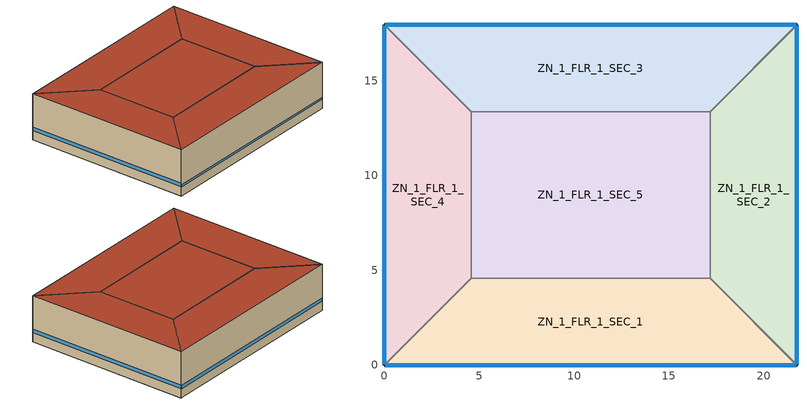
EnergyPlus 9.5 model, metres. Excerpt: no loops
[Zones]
ZN_1_FLR_1_SEC_1
 floor ground (ASHRAE 90.1-2004_Sec 5.5-3ab_Unheated_Ext-slab): 4.57,4.57 17.19,4.57 21.76,0 0,0 z0
 wall outside (ASHRAE 90.1-2004_Sec 5.5-3ab_Steel-Framed_Ext-wall): 0,0 21.76,0 z0:5.01
 wall to ZN_1_FLR_1_SEC_2 (ASHRAE 90.1-2004_Sec 5.5-3ab_Interior Wall_Int-Wall): 21.76,0 17.19,4.57 z0:5.01
 wall to ZN_1_FLR_1_SEC_5 (ASHRAE 90.1-2004_Sec 5.5-3ab_Interior Wall_Int-Wall): 17.19,4.57 4.57,4.57 z0:5.01
 wall to ZN_1_FLR_1_SEC_4 (ASHRAE 90.1-2004_Sec 5.5-3ab_Interior Wall_Int-Wall): 4.57,4.57 0,0 z0:5.01
 window (ASHRAE 90.1-2004_Sec 5.5-3ab_0_0.1_fixed_north_window): 0.05,0 21.71,0 z1:1.18
 roof outside (ASHRAE 90.1-2004_Sec 5.5-3ab_IEAD_Roof): 0,0 21.76,0 17.19,4.57 4.57,4.57 z5.01
ZN_1_FLR_1_SEC_2
 floor ground (ASHRAE 90.1-2004_Sec 5.5-3ab_Unheated_Ext-slab): 17.19,4.57 17.19,13.37 21.76,17.93 21.76,0 z0
 wall outside (ASHRAE 90.1-2004_Sec 5.5-3ab_Steel-Framed_Ext-wall): 21.76,0 21.76,17.93 z0:5.01
 wall to ZN_1_FLR_1_SEC_3 (ASHRAE 90.1-2004_Sec 5.5-3ab_Interior Wall_Int-Wall): 21.76,17.93 17.19,13.37 z0:5.01
 wall to ZN_1_FLR_1_SEC_5 (ASHRAE 90.1-2004_Sec 5.5-3ab_Interior Wall_Int-Wall): 17.19,13.37 17.19,4.57 z0:5.01
 window (ASHRAE 90.1-2004_Sec 5.5-3ab_0_0.1_fixed_west_window): 21.76,0.05 21.76,17.89 z1:1.36
 roof outside (ASHRAE 90.1-2004_Sec 5.5-3ab_IEAD_Roof): 21.76,0 21.76,17.93 17.19,13.37 17.19,4.57 z5.01
ZN_1_FLR_1_SEC_3
 floor ground (ASHRAE 90.1-2004_Sec 5.5-3ab_Unheated_Ext-slab): 0,17.93 21.76,17.93 17.19,13.36 4.57,13.36 z0
 wall outside (ASHRAE 90.1-2004_Sec 5.5-3ab_Steel-Framed_Ext-wall): 21.76,17.93 0,17.93 z0:5.01
 wall to ZN_1_FLR_1_SEC_5 (ASHRAE 90.1-2004_Sec 5.5-3ab_Interior Wall_Int-Wall): 4.57,13.36 17.19,13.36 z0:5.01
 wall to ZN_1_FLR_1_SEC_4 (ASHRAE 90.1-2004_Sec 5.5-3ab_Interior Wall_Int-Wall): 0,17.93 4.57,13.36 z0:5.01
 window (ASHRAE 90.1-2004_Sec 5.5-3ab_0_0.1_fixed_south_window): 21.71,17.93 0.05,17.93 z1:1.36
 roof outside (ASHRAE 90.1-2004_Sec 5.5-3ab_IEAD_Roof): 4.57,13.36 17.19,13.36 21.76,17.93 0,17.93 z5.01
ZN_1_FLR_1_SEC_4
 floor ground (ASHRAE 90.1-2004_Sec 5.5-3ab_Unheated_Ext-slab): 0,17.93 4.57,13.37 4.57,4.57 0,0 z0
 wall outside (ASHRAE 90.1-2004_Sec 5.5-3ab_Steel-Framed_Ext-wall): 0,17.93 0,0 z0:5.01
 wall to ZN_1_FLR_1_SEC_5 (ASHRAE 90.1-2004_Sec 5.5-3ab_Interior Wall_Int-Wall): 4.57,4.57 4.57,13.37 z0:5.01
 window (ASHRAE 90.1-2004_Sec 5.5-3ab_0_0.1_fixed_east_window): 0,17.89 0,0.05 z1:1.36
 roof outside (ASHRAE 90.1-2004_Sec 5.5-3ab_IEAD_Roof): 0,0 4.57,4.57 4.57,13.37 0,17.93 z5.01
ZN_1_FLR_1_SEC_5
 floor ground (ASHRAE 90.1-2004_Sec 5.5-3ab_Unheated_Ext-slab): 4.57,13.37 17.19,13.37 17.19,4.57 4.57,4.57 z0
 roof outside (ASHRAE 90.1-2004_Sec 5.5-3ab_IEAD_Roof): 4.57,4.57 17.19,4.57 17.19,13.37 4.57,13.37 z5.01
[Building]
AutoBuilt Model: All: North Axis {deg}=203.014; Terrain=City; Loads Convergence Tolerance Value {W}=0.04; Temperature Convergence Tolerance Value {deltaC}=0.2; Solar Distribution=FullInteriorAndExterior; Maximum Number of Warmup Days=25; Minimum Number of Warmup Days=6
[Site:Location]
OKLAHOMA_CITY_OK_USA TMY2-13967: Latitude {deg}=35.4; Longitude {deg}=-97.6; Time Zone {hr}=-6; Elevation {m}=397
[SizingPeriod:DesignDay] Day of Month=21; Humidity Condition Type=Wetbulb; Barometric Pressure {Pa}=96645.77; Rain Indicator=No; Snow Indicator=No; Daylight Saving Time Indicator=No; Solar Model Indicator=ASHRAEClearSky
Name | Month | Day Type | Maximum Dry-Bulb Temperature {C} | Daily Dry-Bulb Temperature Range {deltaC} | Wetbulb or DewPoint at Maximum Dry-Bulb {C} | Wind Speed {m/s} | Wind Direction {deg} | Sky Clearness
OKLAHOMA_CITY_OK_USA Heating 99.6% Conditions | 1 | WinterDesignDay | -12.6 | 0 | -12.6 | 6.9 | 360 | 0
OKLAHOMA_CITY_OK_USA Cooling .4% Conditions WB=>MDB | 7 | SummerDesignDay | 32.8 | 11.7 | 24.9 | 0 | 0 | 1
[Site:GroundTemperature:BuildingSurface]
20.03, 20.05, 20.08, 20.1, 20.18, 20.23, 20.22, 20.19, 20.26, 20.25, 20.23, 20.2
[Site:WaterMainsTemperature]
Calculation Method=CORRELATION; Annual Average Outdoor Air Temperature {C}=15.03; Maximum Difference In Monthly Average Outdoor Air Temperatures {deltaC}=28.2
[WindowMaterial:Glazing] Optical Data Type=SpectralAverage; Thickness {m}=0.003; Infrared Transmittance at Normal Incidence=0; Front Side Infrared Hemispherical Emissivity=0.85; Back Side Infrared Hemispherical Emissivity=0.85
Name | Solar Transmittance at Normal Incidence | Front Side Solar Reflectance at Normal Incidence | Back Side Solar Reflectance at Normal Incidence | Visible Transmittance at Normal Incidence | Front Side Visible Reflectance at Normal Incidence | Back Side Visible Reflectance at Normal Incidence | Conductivity {W/m-K}
Theoretical Glass [23] | 0.5531 | 0.3969 | 0.3969 | 0.6041 | 0.3459 | 0.3459 | 2.3904
Theoretical Glass [24] | 0.6483 | 0.3017 | 0.3017 | 0.7094 | 0.2406 | 0.2406 | 2.4179
[WindowMaterial:Gas]
AIR 6MM: Gas Type=Air; Thickness {m}=0.0063
[Material] Thermal Absorptance=0.9
Name | Roughness | Thickness {m} | Conductivity {W/m-K} | Density {kg/m3} | Specific Heat {J/kg-K} | Solar Absorptance | Visible Absorptance
Roof Membrane | VeryRough | 0.0095 | 0.16 | 1121.29 | 1460 | 0.7 | 0.7
Roof Insulation | MediumRough | 0.125 | 0.049 | 265 | 836.8 | 0.7 | 0.7
Metal Decking | MediumSmooth | 0.0015 | 45.006 | 7680 | 418.4 | 0.7 | 0.3
GP01 1/2 GYPSUM | Smooth | 0.0127 | 0.16 | 800 | 1090 | 0.7 | 0.5
Wall Insulation [2] | MediumRough | 0.0376 | 0.045 | 265 | 836.8 | 0.7 | 0.7
1/2IN Gypsum | Smooth | 0.0127 | 0.16 | 784.9 | 830 | 0.92 | 0.92
MAT-CC05 8 HW CONCRETE | Rough | 0.2032 | 1.311 | 2240 | 836.8 | 0.7 | 0.7
Std Wood 6inch | MediumSmooth | 0.15 | 0.12 | 540 | 1210 | 0.7 | 0.7
[Material:NoMass] Thermal Absorptance=0.9; Solar Absorptance=0.7
Name | Roughness | Thermal Resistance {m2-K/W} | Visible Absorptance
MAT-SHEATH | Rough | 0.3626 | 0.7
CP02 CARPET PAD | VeryRough | 0.2165 | 0.8
[Construction]
InteriorFurnishings: Std Wood 6inch
ASHRAE 90.1-2004_Sec 5.5-3ab_0_0.1_fixed_south_window; ASHRAE 90.1-2004_Sec 5.5-3ab_0_0.1_fixed_east_window; ASHRAE 90.1-2004_Sec 5.5-3ab_0_0.1_fixed_west_window: Theoretical Glass [23], AIR 6MM, Theoretical Glass [23]
ASHRAE 90.1-2004_Sec 5.5-3ab_0_0.1_fixed_north_window: Theoretical Glass [24], AIR 6MM, Theoretical Glass [24]
ASHRAE 90.1-2004_Sec 5.5-3ab_IEAD_Roof: Roof Membrane, Roof Insulation, Metal Decking
ASHRAE 90.1-2004_Sec 5.5-3ab_Interior Wall_Int-Wall: GP01 1/2 GYPSUM, GP01 1/2 GYPSUM
ASHRAE 90.1-2004_Sec 5.5-3ab_Steel-Framed_Ext-wall: MAT-SHEATH, Wall Insulation [2], 1/2IN Gypsum
ASHRAE 90.1-2004_Sec 5.5-3ab_Unheated_Ext-slab: MAT-CC05 8 HW CONCRETE, CP02 CARPET PAD
[ComponentCost:LineItem]
Name | Line Item Type | Item | Cost per Area {$/m2} | Cost per Unit of Output Capacity {$/kW}
Interior Furnishings | Construction | InteriorFurnishings | 1
south:ASHRAE 90.1-2004_Sec 5.5-3ab_0_0.1_fixed_south_window | CONSTRUCTION | ASHRAE 90.1-2004_Sec 5.5-3ab_0_0.1_fixed_south_window | 193.81
east:ASHRAE 90.1-2004_Sec 5.5-3ab_0_0.1_fixed_east_window | CONSTRUCTION | ASHRAE 90.1-2004_Sec 5.5-3ab_0_0.1_fixed_east_window | 193.81
north:ASHRAE 90.1-2004_Sec 5.5-3ab_0_0.1_fixed_north_window | CONSTRUCTION | ASHRAE 90.1-2004_Sec 5.5-3ab_0_0.1_fixed_north_window | 191.81
west:ASHRAE 90.1-2004_Sec 5.5-3ab_0_0.1_fixed_west_window | CONSTRUCTION | ASHRAE 90.1-2004_Sec 5.5-3ab_0_0.1_fixed_west_window | 193.81
roofs:ASHRAE 90.1-2004_Sec 5.5-3ab_IEAD_Roof | CONSTRUCTION | ASHRAE 90.1-2004_Sec 5.5-3ab_IEAD_Roof | 26.58
int-walls:ASHRAE 90.1-2004_Sec 5.5-3ab_Interior Wall_Int-Wall | CONSTRUCTION | ASHRAE 90.1-2004_Sec 5.5-3ab_Interior Wall_Int-Wall | 1
ext-walls:ASHRAE 90.1-2004_Sec 5.5-3ab_Steel-Framed_Ext-wall | CONSTRUCTION | ASHRAE 90.1-2004_Sec 5.5-3ab_Steel-Framed_Ext-wall | 39.26
ext-slab:ASHRAE 90.1-2004_Sec 5.5-3ab_Unheated_Ext-slab | CONSTRUCTION | ASHRAE 90.1-2004_Sec 5.5-3ab_Unheated_Ext-slab | 24.86
PV:ZN_1_FLR_1_SEC_1_Ceiling | Generator:Photovoltaic | PV:ZN_1_FLR_1_SEC_1_Ceiling |  | 9000
PV:ZN_1_FLR_1_SEC_2_Ceiling | Generator:Photovoltaic | PV:ZN_1_FLR_1_SEC_2_Ceiling |  | 9000
PV:ZN_1_FLR_1_SEC_3_Ceiling | Generator:Photovoltaic | PV:ZN_1_FLR_1_SEC_3_Ceiling |  | 9000
PV:ZN_1_FLR_1_SEC_4_Ceiling | Generator:Photovoltaic | PV:ZN_1_FLR_1_SEC_4_Ceiling |  | 9000
PV:ZN_1_FLR_1_SEC_5_Ceiling | Generator:Photovoltaic | PV:ZN_1_FLR_1_SEC_5_Ceiling |  | 9000
[Zone] Type=1; Multiplier=1; Ceiling Height {m}=5.0088; Floor Area {m2}=autocalculate; Part of Total Floor Area=YES
Name | Volume {m3}
ZN_1_FLR_1_SEC_1; ZN_1_FLR_1_SEC_3 | 393.3855
ZN_1_FLR_1_SEC_2; ZN_1_FLR_1_SEC_4 | 305.9154
ZN_1_FLR_1_SEC_5 | 555.724
[InternalMass] Construction=InteriorFurnishings
Name | Zone or ZoneList | Surface Area {m2}
ZN_1_FLR_1_SEC_1_InternalMass_1 | ZN_1_FLR_1_SEC_1 | 157.0784
ZN_1_FLR_1_SEC_2_InternalMass_1 | ZN_1_FLR_1_SEC_2 | 122.1516
ZN_1_FLR_1_SEC_3_InternalMass_1 | ZN_1_FLR_1_SEC_3 | 157.0784
ZN_1_FLR_1_SEC_4_InternalMass_1 | ZN_1_FLR_1_SEC_4 | 122.1516
ZN_1_FLR_1_SEC_5_InternalMass_1 | ZN_1_FLR_1_SEC_5 | 221.8999
[ZoneInfiltration:DesignFlowRate] Schedule=INFIL_SCH; Design Flow Rate Calculation Method=flow/zone; Constant Term Coefficient=1; Temperature Term Coefficient=0; Velocity Term Coefficient=0; Velocity Squared Term Coefficient=0
Name | Zone or ZoneList | Design Flow Rate {m3/s}
ZN_1_FLR_1_SEC_1_Infiltration | ZN_1_FLR_1_SEC_1 | 0.0542
ZN_1_FLR_1_SEC_2_Infiltration | ZN_1_FLR_1_SEC_2 | 0.0435
ZN_1_FLR_1_SEC_3_Infiltration | ZN_1_FLR_1_SEC_3 | 0.0542
ZN_1_FLR_1_SEC_4_Infiltration | ZN_1_FLR_1_SEC_4 | 0.0435
ZN_1_FLR_1_SEC_5_Infiltration | ZN_1_FLR_1_SEC_5 | 0.0354
[People] Number of People Schedule=BLDG_OCC_SCH; Number of People Calculation Method=people; Fraction Radiant=0.3; Activity Level Schedule=ACTIVITY_SCH; Carbon Dioxide Generation Rate {m3/s-W}=3.82E-8; Mean Radiant Temperature Calculation Type=ZoneAveraged; Work Efficiency Schedule=WORK_EFF_SCH; Clothing Insulation Calculation Method=ClothingInsulationSchedule; Clothing Insulation Schedule=CLOTHING_SCH; Air Velocity Schedule=AIR_VELO_SCH; Thermal Comfort Model 1 Type=FANGER
Name | Zone or ZoneList | Number of People
ZN_1_FLR_1_SEC_1 | ZN_1_FLR_1_SEC_1 | 0.6039
ZN_1_FLR_1_SEC_2 | ZN_1_FLR_1_SEC_2 | 0.4696
ZN_1_FLR_1_SEC_3 | ZN_1_FLR_1_SEC_3 | 0.6039
ZN_1_FLR_1_SEC_4 | ZN_1_FLR_1_SEC_4 | 0.4696
ZN_1_FLR_1_SEC_5 | ZN_1_FLR_1_SEC_5 | 0.8531
[Lights] Schedule=BLDG_LIGHT_SCH; Design Level Calculation Method=LightingLevel; Return Air Fraction=0; Fraction Radiant=0.2; Fraction Visible=0.2; Fraction Replaceable=1
Name | Zone or ZoneList | Lighting Level {W}
ZN_1_FLR_1_SEC_1_Lights | ZN_1_FLR_1_SEC_1 | 1178.09
ZN_1_FLR_1_SEC_2_Lights | ZN_1_FLR_1_SEC_2 | 916.1373
ZN_1_FLR_1_SEC_3_Lights | ZN_1_FLR_1_SEC_3 | 1178.09
ZN_1_FLR_1_SEC_4_Lights | ZN_1_FLR_1_SEC_4 | 916.1373
ZN_1_FLR_1_SEC_5_Lights | ZN_1_FLR_1_SEC_5 | 1664.25
[ElectricEquipment] Schedule=BLDG_EQUIP_SCH; Design Level Calculation Method=EquipmentLevel; Fraction Latent=0; Fraction Radiant=0.5; Fraction Lost=0
Name | Zone or ZoneList | Design Level {W}
ZN_1_FLR_1_SEC_1_MiscPlug_Equip | ZN_1_FLR_1_SEC_1 | 465.9534
ZN_1_FLR_1_SEC_2_MiscPlug_Equip | ZN_1_FLR_1_SEC_2 | 362.3476
ZN_1_FLR_1_SEC_3_MiscPlug_Equip | ZN_1_FLR_1_SEC_3 | 465.9534
ZN_1_FLR_1_SEC_4_MiscPlug_Equip | ZN_1_FLR_1_SEC_4 | 362.3476
ZN_1_FLR_1_SEC_5_MiscPlug_Equip | ZN_1_FLR_1_SEC_5 | 658.2385
[GasEquipment] Schedule=BLDG_EQUIP_SCH; Design Level Calculation Method=EquipmentLevel; Fraction Latent=0; Fraction Radiant=0.2; Fraction Lost=0; Carbon Dioxide Generation Rate {m3/s-W}=0
Name | Zone or ZoneList | Design Level {W}
ZN_1_FLR_1_SEC_1_MiscGas_Equip | ZN_1_FLR_1_SEC_1 | 184.1006
ZN_1_FLR_1_SEC_2_MiscGas_Equip | ZN_1_FLR_1_SEC_2 | 143.1654
ZN_1_FLR_1_SEC_3_MiscGas_Equip | ZN_1_FLR_1_SEC_3 | 184.1006
ZN_1_FLR_1_SEC_4_MiscGas_Equip | ZN_1_FLR_1_SEC_4 | 143.1654
ZN_1_FLR_1_SEC_5_MiscGas_Equip | ZN_1_FLR_1_SEC_5 | 260.0734
[AvailabilityManager:NightCycle] Applicability Schedule=Always_On; Fan Schedule=HVACOperationSchd; Control Type=CycleOnAny; Thermostat Tolerance {deltaC}=1; Cycling Run Time Control Type=FixedRunTime; Cycling Run Time {s}=7200
ZN_1_FLR_1_SEC_1:Sys Availability Manager; ZN_1_FLR_1_SEC_2:Sys Availability Manager; ZN_1_FLR_1_SEC_3:Sys Availability Manager; ZN_1_FLR_1_SEC_4:Sys Availability Manager; ZN_1_FLR_1_SEC_5:Sys Availability Manager
[Exterior:FuelEquipment]
Equipment_SimpleRefrigeration: Fuel Use Type=Electricity; Schedule=ALWAYS_ON; Design Level {W}=507.234
[Exterior:Lights]
Exterior Facade Lighting: Schedule=ALWAYS_ON; Design Level {W}=130.2176; Control Option=AstronomicalClock
[UtilityCost:Tariff]
Name | Output Meter | Conversion Factor Choice | Season Schedule | Demand Window Length | Monthly Charge or Variable | Group
ReliantEnergy_PTB-LGS_LargeGeneral | Electricity:Facility | kWh | ReliantEnergySeasonSched | halfHour | 2936.2 | Comm Elect
ReliantEnergy_PTB-MGS_MiscGeneral | Electricity:Facility | kWh | ReliantEnergySeasonSched | halfHour | 18.82 | Comm Elect
TX_EIAMonthlyRateGas | NaturalGas:Facility | MCF |  |  | 0 | Comm Gas
[UtilityCost:Charge:Simple]
Name | Utility Cost Charge Simple | Tariff | Source Variable | Season | Category Variable | Cost per Unit Value or Variable
 | SummerFuelEnergyCharge | ReliantEnergy_PTB-LGS_LargeGeneral | totalEnergy | Summer | EnergyCharges | 0.0823
 | WinterFuelEnergyCharge | ReliantEnergy_PTB-LGS_LargeGeneral | totalEnergy | Winter | EnergyCharges | 0.0485
 | TaxofEightPtTwoFivePercent | ReliantEnergy_PTB-LGS_LargeGeneral | SubTotal | Annual | Taxes | 0.0825
 | SummerFuelEnergyCharge | ReliantEnergy_PTB-MGS_MiscGeneral | totalEnergy | Summer | EnergyCharges | 0.0823
 | WinterFuelEnergyCharge | ReliantEnergy_PTB-MGS_MiscGeneral | totalEnergy | Winter | EnergyCharges | 0.0485
 | TaxofEightPtTwoFivePercent | ReliantEnergy_PTB-MGS_MiscGeneral | SubTotal | Annual | Taxes | 0.0825
 | MonthlyRateGasCharge | TX_EIAMonthlyRateGas | totalEnergy | Annual | EnergyCharges | TX_MonthlyGasRates
 | TaxofEightPtTwoFivePercent | TX_EIAMonthlyRateGas | SubTotal | Annual | Taxes | 0.0825
[UtilityCost:Charge:Block]
Name | Utility Cost Charge Block | Tariff | Source Variable | Season | Category Variable | Block Size Multiplier Value or Variable | Block Size 1 Value or Variable | Block 1 Cost per Unit Value or Variable | Block Size 2 Value or Variable | Block 2 Cost per Unit Value or Variable | Block Size 3 Value or Variable | Block 3 Cost per Unit Value or Variable
 | SummerBaseEnergycharge | ReliantEnergy_PTB-LGS_LargeGeneral | TotalEnergy | Summer | EnergyCharges | TotalDemand | 295 | 0.0249 | remaining | 0.0048
 | AnnualDemandCharge | ReliantEnergy_PTB-LGS_LargeGeneral | TotalDemand | Annual | DemandCharges |  | 400 | 0 | remaining | 6.14
 | SummerBaseEnergycharge | ReliantEnergy_PTB-MGS_MiscGeneral | TotalEnergy | Summer | EnergyCharges | TotalDemand | 125 | 0.0521 | 170 | 0.0317 | remaining | 0.0055
 | SummerBaseEnergycharge | ReliantEnergy_PTB-MGS_MiscGeneral | TotalEnergy | Summer | EnergyCharges | TotalDemand | 125 | 0.0504 | 170 | 0.0317 | remaining | 0.0055
 | AnnualDemandCharge | ReliantEnergy_PTB-MGS_MiscGeneral | TotalDemand | Annual | DemandCharges | TotalDemand | 10 | 0 | remaining | 3.04
[UtilityCost:Qualify] Variable=TotalDemand; Threshold Value or Variable=400; Season=Annual; Threshold Test=Count
Name | Utility Cost Qualify | Tariff | Qualify Type | Number of Months
 | MinDemand400kw | ReliantEnergy_PTB-LGS_LargeGeneral | Minimum | 12
 | MaxDemand400kw | ReliantEnergy_PTB-MGS_MiscGeneral | Maximum | 1
[UtilityCost:Variable]
TX_MonthlyGasRates: Tariff=TX_EIAMonthlyRateGas; Variable Type=Currency; January Value=7.87; February Value=7.73; March Value=7.41; April Value=7.86; May Value=8.05; June Value=8.75; July Value=8.21; August Value=8.34; September Value=8.04; October Value=7.65; November Value=8.24; December Value=7.99
[ElectricLoadCenter:Distribution]
PV Array Load Center: Generator List=Generator List; Generator Operation Scheme Type=TrackElectrical; Generator Demand Limit Scheme Purchased Electric Demand Limit {W}=0; Electrical Buss Type=DirectCurrentWithInverterDCStorage; Inverter=PV Inverter; Electrical Storage Object=Kibam; Storage Operation Scheme=TrackFacilityElectricDemandStoreExcessOnSite; Maximum Storage State of Charge Fraction=0.95; Minimum Storage State of Charge Fraction=0.2
[ElectricLoadCenter:Storage:Battery]
Kibam: Availability Schedule=ALWAYS_ON; Radiative Fraction=0; Number of Battery Modules in Parallel=10; Number of Battery Modules in Series=10; Maximum Module Capacity {Ah}=86.1; Initial Fractional State of Charge=0.7; Fraction of Available Charge Capacity=0.37; Change Rate from Bound Charge to Available Charge {1/hr}=0.5874; Fully Charged Module Open Circuit Voltage {V}=12.6; Fully Discharged Module Open Circuit Voltage {V}=12.4; Voltage Change Curve Name for Charging=charging; Voltage Change Curve Name for Discharging=discharging; Module Internal Electrical Resistance {ohms}=0.054; Maximum Module Discharging Current {A}=100; Module Cut-off Voltage {V}=10; Module Charge Rate Limit=1; Battery Life Calculation=Yes; Number of Cycle Bins=5; Battery Life Curve=Doubleexponential
[ElectricLoadCenter:Inverter:LookUpTable]
PV Inverter: Availability Schedule=ALWAYS_ON; Radiative Fraction=0.25; Rated Maximum Continuous Output Power {W}=14000; Night Tare Loss Power {W}=200; Nominal Voltage Input {V}=368; Efficiency at 10% Power and Nominal Voltage=0.839; Efficiency at 20% Power and Nominal Voltage=0.897; Efficiency at 30% Power and Nominal Voltage=0.916; Efficiency at 50% Power and Nominal Voltage=0.931; Efficiency at 75% Power and Nominal Voltage=0.934; Efficiency at 100% Power and Nominal Voltage=0.93
[ElectricLoadCenter:Generators]
Generator List: Generator 1=PV:ZN_1_FLR_1_SEC_1_Ceiling; Generator 1 Rated Electric Power Output {W}=9000; Generator 2=PV:ZN_1_FLR_1_SEC_2_Ceiling; Generator 2 Rated Electric Power Output {W}=6000; Generator 3=PV:ZN_1_FLR_1_SEC_3_Ceiling; Generator 3 Rated Electric Power Output {W}=9000; Generator 4=PV:ZN_1_FLR_1_SEC_4_Ceiling; Generator 4 Rated Electric Power Output {W}=6000; Generator 5=PV:ZN_1_FLR_1_SEC_5_Ceiling; Generator 5 Rated Electric Power Output {W}=9000
[Generator:Photovoltaic] Module Performance=20percentEffPVhalfArea; Heat Transfer Integration Mode=Decoupled; Number of Series Strings in Parallel=1; Number of Modules in Series=1
Name | Surface
PV:ZN_1_FLR_1_SEC_1_Ceiling | ZN_1_FLR_1_SEC_1_Ceiling
PV:ZN_1_FLR_1_SEC_2_Ceiling | ZN_1_FLR_1_SEC_2_Ceiling
PV:ZN_1_FLR_1_SEC_3_Ceiling | ZN_1_FLR_1_SEC_3_Ceiling
PV:ZN_1_FLR_1_SEC_4_Ceiling | ZN_1_FLR_1_SEC_4_Ceiling
PV:ZN_1_FLR_1_SEC_5_Ceiling | ZN_1_FLR_1_SEC_5_Ceiling
[PhotovoltaicPerformance:Simple]
20percentEffPVhalfArea: Fraction of Surface Area with Active Solar Cells=0.5; Conversion Efficiency Input Mode=Fixed; Value for Cell Efficiency if Fixed=0.2
[Schedule:Compact]
ALWAYS_ON; INFIL_SCH: Through: 12/31, For: AllDays, Until: 24:00, 1
WORK_EFF_SCH: Through: 12/31, For: AllDays, Until: 24:00, 0
AIR_VELO_SCH: Through: 12/31, For: AllDays, Until: 24:00, 0.2
CLOTHING_SCH: Through: 04/30, For: AllDays, Until: 24:00, 1.1, Through: 09/30, For: AllDays, Until: 24:00, 0.6, Through: 12/31, For: AllDays, Until: 24:00, 1.1
HVACOperationSchd: Through: 12/31, For: Weekdays SummerDesignDay, Until: 10:00, 0, Until: 19:00, 1, Until: 24:00, 0, For: WeekEnds WinterDesignDay Holidays AllOtherDays, Until: 24:00, 0
BLDG_LIGHT_SCH: Through: 12/31, For: Weekdays SummerDesignDay, Until: 10:00, 0, Until: 19:00, 0.943, Until: 24:00, 0, For: WeekEnds WinterDesignDay Holidays AllOtherDays, Until: 24:00, 0
BLDG_EQUIP_SCH: Through: 12/31, For: Weekdays SummerDesignDay, Until: 10:00, 0.1, Until: 19:00, 0.95, Until: 24:00, 0.1, For: WeekEnds WinterDesignDay Holidays AllOtherDays, Until: 24:00, 0.1
BLDG_OCC_SCH: Through: 12/31, For: Weekdays SummerDesignDay, Until: 10:00, 0, Until: 12:00, 0.95, Until: 13:00, 0.5, Until: 19:00, 0.95, Until: 24:00, 0, For: WeekEnds WinterDesignDay Holidays AllOtherDays, Until: 24:00, 0
ACTIVITY_SCH: Through: 12/31, For: AllDays, Until: 24:00, 140
ReliantEnergySeasonSched: Through: 4/30, For: AllDays, Until: 24:00, 1, Through: 10/31, For: AllDays, Until: 24:00, 3, Through: 12/31, For: AllDays, Until: 24:00, 1
[Curve:DoubleExponentialDecay]
Doubleexponential: Coefficient1 C1=1380; Coefficient2 C2=6834; Coefficient3 C3=-8.75; Coefficient4 C4=6747; Coefficient5 C5=-6.22; Minimum Value of x=0; Maximum Value of x=1; Input Unit Type for x=Dimensionless; Output Unit Type=Dimensionless
[Curve:RectangularHyperbola2] Minimum Value of x=0; Maximum Value of x=1; Minimum Curve Output=-100; Maximum Curve Output=100; Input Unit Type for x=Dimensionless; Output Unit Type=Dimensionless
Name | Coefficient1 C1 | Coefficient2 C2 | Coefficient3 C3
charging | -.2765 | -93.27 | 0.0068
discharging | 0.0899 | -98.24 | -.0082
